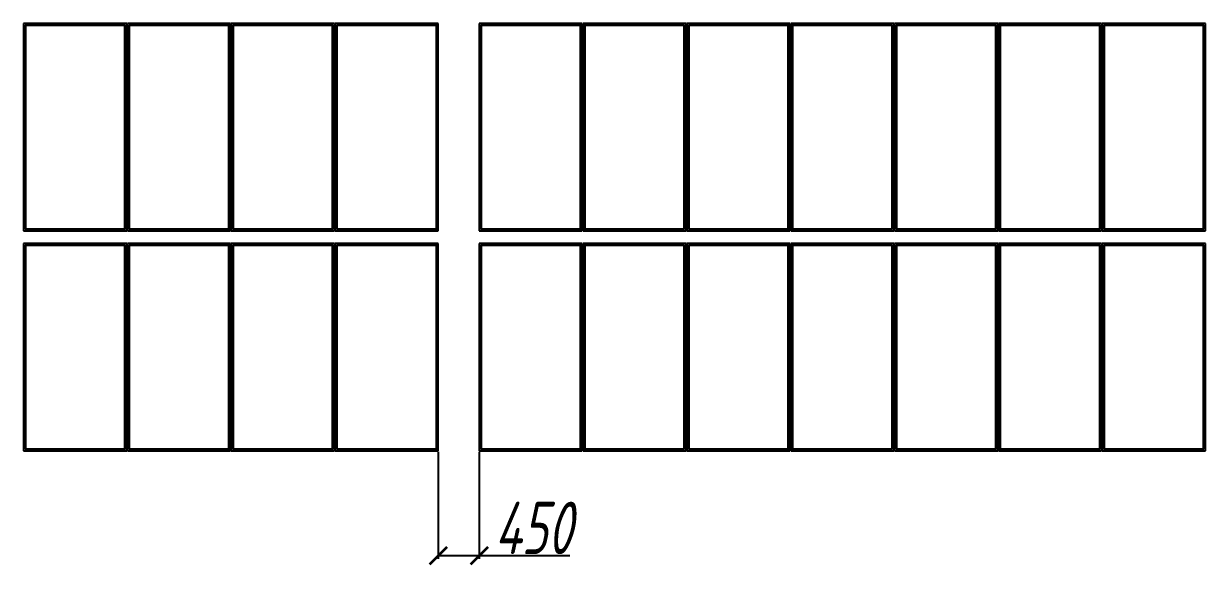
# Model space of a CAD drawing. Header units: millimetres. Extents: x -962 to 79815, y -55582 to 115780.
# Drawn here: x 38191 to 51187, y 28645 to 34602 of the extents above; entities that cross this region are included whole.
import ezdxf

# ---------------------------------------------------------------- set-up
doc = ezdxf.new("R2010")
doc.units = ezdxf.units.MM
doc.layers.add('01-Dimension', color=4, linetype='Continuous')
doc.styles.add('GreenexSolar', font='gbeitc.shx', dxfattribs={"width": 0.8, "height": 576.977143})
doc.dimstyles.new('GreenexSolar', dxfattribs={"dimtxt": 3, "dimasz": 1, "dimexe": 0.18, "dimexo": 0.0625, "dimgap": 0.09, "dimtad": 1, "dimtih": 1, "dimtoh": 1, "dimdec": 0, "dimzin": 0, "dimdsep": 46, "dimtxsty": 'GreenexSolar', "dimblk": 'ARCHTICK', "dimcen": 0.09, "dimclrd": 4, "dimclre": 4, "dimclrt": 3, "dimadec": 0, "dimazin": 0, "dimtfac": 1, "dimtdec": 4, "dimtofl": 0, "dimtmove": 0, "dimatfit": 3, "dimfxl": 1, "dimtolj": 1, "dimtzin": 0, "dimarcsym": 0})

# ---------------------------------------------------------------- blocks, each defined once
blk = doc.blocks.new('*U115')
at = {"color": 7, "linetype": 'Continuous', "lineweight": 25}
for p, q in [((-567, 2348), (-567, 70)), ((567, 2348), (-567, 2348)), ((567, 70), (567, 2348)), ((-550, 87), (-550, 2331)), ((-550, 2331), (550, 2331)), ((-550, 2331), (-547, 2328)), ((-547, 2328), (-547, 90)), ((547, 2328), (-547, 2328)), ((550, 2331), (547, 2328)), ((547, 90), (547, 2328)), ((550, 2331), (550, 87)), ((-567, 70), (567, 70)), ((-547, 90), (-550, 87)), ((550, 87), (-550, 87)), ((-547, 90), (547, 90)), ((547, 90), (550, 87)), ((-567, -70), (-567, -2348)), ((567, -70), (-567, -70)), ((-550, -2331), (-550, -87)), ((-550, -87), (-547, -90)), ((-550, -87), (550, -87)), ((-547, -90), (-547, -2328)), ((547, -90), (-547, -90)), ((550, -87), (547, -90)), ((547, -2328), (547, -90)), ((550, -87), (550, -2331)), ((567, -2348), (567, -70)), ((-547, -2328), (-550, -2331)), ((550, -2331), (-550, -2331)), ((-547, -2328), (547, -2328)), ((547, -2328), (550, -2331)), ((-567, -2348), (567, -2348))]:
    blk.add_line(p, q, dxfattribs=at)
blk = doc.blocks.new('_ArchTick')
at = {"color": 0, "linetype": 'ByBlock', "const_width": 0.15}
blk.add_lwpolyline([(-0.5, -0.5), (0.5, 0.5)], dxfattribs=at)
blk = doc.blocks.new('*D317')
at = {"layer": '01-Dimension', "color": 4, "lineweight": -2, "transparency": 16777216}
for p, q in [((42751, 29894), (42751, 28717)), ((43201, 29894), (43201, 28717)), ((42751, 28752), (43201, 28752)), ((43201, 28752), (44197, 28752))]:
    blk.add_line(p, q, dxfattribs=at)
at = {"layer": 'Defpoints', "color": 0, "transparency": 16777216}
for p in [(42751, 29906), (43201, 29906), (43201, 28752)]:
    blk.add_point(p, dxfattribs=at)
at = {"layer": '01-Dimension', "color": 4, "lineweight": -2, "transparency": 16777216, "xscale": 192.3257142857143, "yscale": 192.3257142857143, "zscale": 192.3257142857143, "rotation": 180}
blk.add_blockref('_ArchTick', (42751, 28752), dxfattribs=at)
at = {"layer": '01-Dimension', "color": 4, "lineweight": -2, "transparency": 16777216, "xscale": 192.3257142857143, "yscale": 192.3257142857143, "zscale": 192.3257142857143}
blk.add_blockref('_ArchTick', (43201, 28752), dxfattribs=at)
at = {"layer": '01-Dimension', "color": 3, "transparency": 16777216, "insert": (43795, 29057), "char_height": 577, "attachment_point": 5, "style": 'GreenexSolar'}
blk.add_mtext('\\A1;450', dxfattribs=at)

msp = doc.modelspace()

# ---------------------------------------------------------------- block references
for p in [(38757.8, 32253.6), (39899.8, 32253.6), (41041.8, 32253.6), (42183.8, 32253.6), (43767.8, 32253.6), (44909.8, 32253.6), (46051.8, 32253.6), (47193.8, 32253.6), (48335.8, 32253.6), (49477.8, 32253.6), (50619.8, 32253.6)]:
    msp.add_blockref('*U115', p)

# ---------------------------------------------------------------- dimensions: what is measured, and where the dimension line sits
at = {"layer": '01-Dimension'}
dim = msp.add_linear_dim(base=(43200.8, 28751.6), p1=(42750.8, 29905.6), p2=(43200.8, 29905.6), dimstyle='GreenexSolar', override={"dimscale": 192.325714}, dxfattribs=at)
dim.commit()
dim.dimension.update_dxf_attribs({"geometry": '*D317', "text_midpoint": (43795.1, 29057.4)})

doc.saveas('drawing.dxf')
